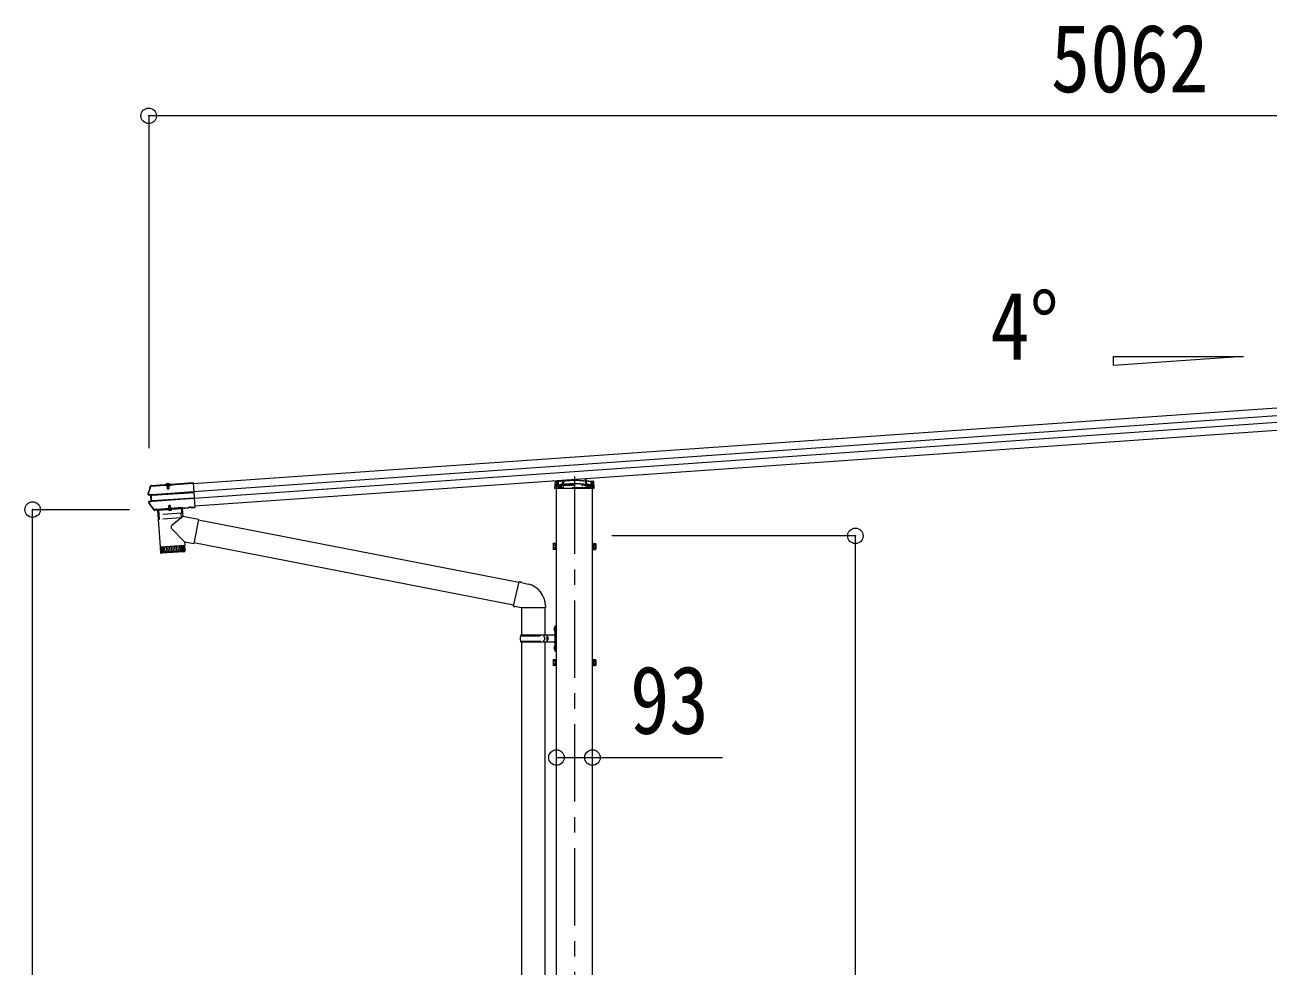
# Model space of a CAD drawing. Units: millimetres at full size, sheet at 1:40; details may follow other scales. Extents: x -11243 to 11243, y -7760 to 7760.
# Drawn here: x 1174 to 4386, y -2747 to -315 of the extents above; entities that cross this region are included whole.
import ezdxf
from ezdxf.enums import TextEntityAlignment as Align

# ---------------------------------------------------------------- set-up
doc = ezdxf.new("R2010")
doc.units = ezdxf.units.MM
doc.header["$LTSCALE"] = 40
doc.header["$PDMODE"] = 32
doc.header["$PDSIZE"] = 40
doc.linetypes.add('CHAIN1', pattern=[8, 5, -1, 1, -1])
doc.linetypes.add('DASHED1', pattern=[1.8, 1.2, -0.6])
for name, color, linetype, lineweight in [('0-1_本体', 5, 'CHAIN1', 9), ('0-3_ELV2', 4, 'Continuous', 9), ('0-6_OTH_LINE', 6, 'Continuous', 9), ('0-7_SHAPE', 4, 'Continuous', 9), ('0-9_OUTLINE', 7, 'Continuous', 9)]:
    doc.layers.add(name, color=color, linetype=linetype, lineweight=lineweight)
doc.styles.add('ＭＳ ゴシック', font='')
doc.styles.get('ＭＳ ゴシック').set_extended_font_data('MS Gothic')

msp = doc.modelspace()

# ---------------------------------------------------------------- linework, layer by layer
at = {"layer": '0-1_本体'}
msp.add_line((2593.91, -1481.75), (2593.91, -4481.03), dxfattribs=at)
at = {"layer": '0-3_ELV2'}
for p, q in [((6471.13, -1160.76), (1608.57, -1500.79)), ((6472.55, -1181.07), (1609.99, -1521.1)), ((6473.75, -1198.31), (1611.19, -1538.33)), ((6475.17, -1218.62), (1612.61, -1558.64)), ((1500.21, -1505.17), (1500.02, -1505.31)), ((1500.02, -1505.31), (1500.12, -1506.78)), ((1500.12, -1506.78), (1500.24, -1506.7)), ((1500.44, -1505.15), (1500.21, -1505.17)), ((1500.31, -1506.66), (1500.21, -1505.17)), ((1500.24, -1506.7), (1500.31, -1506.66)), ((1500.31, -1506.66), (1535.93, -1504.17)), ((1500.44, -1505.15), (1535.82, -1502.67)), ((1534.64, -1504.39), (1534.77, -1506.35)), ((1551.73, -1505.16), (1534.77, -1506.35)), ((1535.93, -1504.17), (1535.82, -1502.67)), ((1536.07, -1503.47), (1535.82, -1502.67)), ((1536, -1504.76), (1535.96, -1504.29)), ((1550.3, -1503.76), (1536, -1504.76)), ((1550.05, -1502.62), (1536.09, -1503.6)), ((1536.09, -1503.6), (1536.17, -1504.75)), ((1537.22, -1503.52), (1537.2, -1503.33)), ((1548.48, -1503.28), (1537.8, -1504.03)), ((1540.16, -1504.47), (1540.26, -1505.96)), ((1540.75, -1505.23), (1540.88, -1504.72)), ((1540.75, -1505.23), (1545.73, -1504.88)), ((1540.75, -1505.23), (1541.23, -1512.11)), ((1541.18, -1505.2), (1541.08, -1504.7)), ((1541.18, -1505.2), (1541.72, -1513)), ((1545.3, -1504.91), (1545.33, -1504.4)), ((1545.3, -1504.91), (1545.85, -1512.71)), ((1545.73, -1504.88), (1545.53, -1504.39)), ((1545.73, -1504.88), (1546.22, -1511.76)), ((1546.25, -1505.55), (1546.14, -1504.05)), ((1547.79, -1504.23), (1547.73, -1503.33)), ((1548.99, -1502.7), (1548.98, -1502.5)), ((1550.19, -1501.67), (1550.05, -1502.49)), ((1550.05, -1502.62), (1550.13, -1503.77)), ((1550.19, -1501.67), (1608.34, -1497.6)), ((1550.29, -1503.17), (1550.19, -1501.67)), ((1550.27, -1503.29), (1550.29, -1503.17)), ((1551.6, -1503.2), (1550.27, -1503.29)), ((1550.27, -1503.29), (1550.3, -1503.76)), ((1550.29, -1503.17), (1608.45, -1499.1)), ((1551.6, -1503.2), (1551.73, -1505.16)), ((1608.34, -1497.6), (1612.85, -1562.04)), ((2544.98, -1502.39), (2593.91, -1498.97)), ((2545.5, -1493.89), (2593.91, -1490.5)), ((2593.91, -1490.5), (2642.33, -1493.89)), ((2593.91, -1490.5), (2593.91, -1491.44)), ((2593.91, -1498.97), (2642.85, -1502.39)), ((2593.91, -1498.97), (2593.91, -1499.91)), ((2623.73, -1487.97), (2624.01, -1492.61)), ((2643.26, -1494.82), (2644.36, -1512.9)), ((1499.08, -1530.55), (1494.33, -1529.99)), ((1500.49, -1529.21), (1494.51, -1528.5)), ((1500, -1530.49), (1499.08, -1530.55)), ((1501.4, -1529.15), (1500.49, -1529.21)), ((1501.63, -1545.54), (1500.49, -1529.21)), ((1500.71, -1530.55), (1501.24, -1530.51)), ((1502.01, -1529.17), (1501.79, -1529.18)), ((1610.02, -1521.56), (1502.89, -1529.05)), ((1502.98, -1530.28), (1610.11, -1522.79)), ((1503.95, -1544.15), (1611.07, -1536.66)), ((1504.04, -1545.38), (1611.16, -1537.89)), ((1541.23, -1512.11), (1546.22, -1511.76)), ((1545.54, -1513.51), (1546.22, -1511.76)), ((2547.41, -4985.17), (2547.41, -1512.9)), ((2640.41, -4985.17), (2640.41, -1512.9)), ((1495.84, -1547.11), (1501.63, -1545.54)), ((1500.97, -1544.36), (1500.05, -1544.42)), ((1502.54, -1545.48), (1501.63, -1545.54)), ((1502.19, -1544.16), (1501.65, -1544.2)), ((1502.89, -1545.4), (1503.12, -1545.38)), ((1509.07, -1567.8), (1509.8, -1567.74)), ((1509.45, -1569.28), (1509.9, -1569.24)), ((1509.8, -1567.74), (1509.9, -1569.24)), ((1516.06, -1568.45), (1510.08, -1568.86)), ((1515.96, -1566.95), (1516.06, -1568.45)), ((1516.06, -1567.9), (1516.06, -1567.9)), ((1516.29, -1568.8), (1516.06, -1568.45)), ((1516.18, -1567.3), (1597.58, -1561.61)), ((1516.18, -1567.3), (1516.29, -1568.8)), ((1516.29, -1568.8), (1597.69, -1563.11)), ((1516.62, -1568.77), (1580.46, -1564.3)), ((1542.67, -1567.19), (1542.66, -1566.95)), ((1554.44, -1566.37), (1542.67, -1567.19)), ((1546.15, -1556.68), (1545.47, -1558.43)), ((1550.46, -1558.08), (1545.47, -1558.43)), ((1545.8, -1563.23), (1545.47, -1558.43)), ((1546.23, -1563.1), (1545.84, -1557.48)), ((1549.54, -1556.44), (1546.15, -1556.68)), ((1550.46, -1558.08), (1549.54, -1556.44)), ((1550.35, -1562.81), (1549.96, -1557.19)), ((1550.79, -1562.89), (1550.46, -1558.08)), ((1554.44, -1566.37), (1554.43, -1566.12)), ((1597.58, -1561.61), (1597.69, -1563.11)), ((1597.86, -1562.73), (1597.69, -1563.11)), ((1597.76, -1561.23), (1597.86, -1562.73)), ((1603.85, -1562.31), (1597.86, -1562.73)), ((1603.74, -1560.81), (1603.85, -1562.31)), ((1604.07, -1562.66), (1603.85, -1562.31)), ((1603.97, -1561.16), (1612.75, -1560.55)), ((1603.97, -1561.16), (1604.07, -1562.66)), ((1604.07, -1562.66), (1612.85, -1562.04)), ((1605.26, -1561.07), (1605.37, -1562.57)), ((1605.34, -1562.17), (1612.82, -1561.65)), ((2538.71, -1656.17), (2539.29, -1655.17)), ((2538.71, -1656.17), (2538.71, -1669.17)), ((2538.71, -1669.17), (2539.29, -1670.18)), ((2544.21, -1655.17), (2539.29, -1655.17)), ((2544.21, -1658.92), (2539.29, -1658.92)), ((2544.21, -1666.43), (2539.29, -1666.43)), ((2544.21, -1670.18), (2539.29, -1670.18)), ((2544.2, -1662.97), (2545.81, -1662.97)), ((2544.21, -1654.97), (2544.21, -1669.98)), ((2545.81, -1655.42), (2544.21, -1655.42)), ((2544.21, -1661.97), (2545.81, -1661.97)), ((2544.21, -1669.52), (2545.81, -1669.52)), ((2642.01, -1655.42), (2643.61, -1655.42)), ((2643.61, -1661.97), (2642.01, -1661.97)), ((2643.62, -1662.97), (2642.01, -1662.97)), ((2643.61, -1669.52), (2642.01, -1669.52)), ((2643.61, -1654.97), (2643.61, -1669.98)), ((2643.61, -1654.97), (2648.53, -1654.97)), ((2643.61, -1658.72), (2648.53, -1658.72)), ((2643.61, -1666.23), (2648.53, -1666.23)), ((2643.61, -1669.98), (2648.53, -1669.98)), ((2649.11, -1655.97), (2648.53, -1654.97)), ((2649.11, -1668.97), (2648.53, -1669.98)), ((2649.11, -1655.97), (2649.11, -1668.97)), ((2538.71, -1956.17), (2539.29, -1955.17)), ((2538.71, -1956.17), (2538.71, -1969.17)), ((2544.21, -1955.17), (2539.29, -1955.17)), ((2544.21, -1958.92), (2539.29, -1958.92)), ((2544.21, -1954.97), (2544.21, -1969.98)), ((2545.81, -1955.42), (2544.21, -1955.42)), ((2642.01, -1955.42), (2643.61, -1955.42)), ((2643.61, -1954.97), (2643.61, -1969.98)), ((2643.61, -1954.97), (2648.53, -1954.97)), ((2643.61, -1958.72), (2648.53, -1958.72)), ((2649.11, -1955.97), (2648.53, -1954.97)), ((2649.11, -1955.97), (2649.11, -1968.97)), ((2538.71, -1969.17), (2539.29, -1970.18)), ((2544.21, -1966.43), (2539.29, -1966.43)), ((2544.21, -1970.18), (2539.29, -1970.18)), ((2544.2, -1962.97), (2545.81, -1962.97)), ((2544.21, -1961.97), (2545.81, -1961.97)), ((2544.21, -1969.52), (2545.81, -1969.52)), ((2643.61, -1961.97), (2642.01, -1961.97)), ((2643.62, -1962.97), (2642.01, -1962.97)), ((2643.61, -1969.52), (2642.01, -1969.52)), ((2643.61, -1966.23), (2648.53, -1966.23)), ((2643.61, -1969.98), (2648.53, -1969.98)), ((2649.11, -1968.97), (2648.53, -1969.98))]:
    msp.add_line(p, q, dxfattribs=at)
at = {"layer": '0-3_ELV2', "linetype": 'DASHED1'}
for p, q in [((1538.42, -1503.41), (1538.35, -1503.66)), ((1538.48, -1502.88), (1547.65, -1502.24)), ((1538.55, -1503.98), (1538.48, -1502.88)), ((1540.54, -1500.5), (1541.94, -1502.87)), ((1540.88, -1504.72), (1540.98, -1504.32)), ((1540.98, -1504.32), (1540.91, -1503.21)), ((1541.06, -1504.7), (1540.92, -1502.71)), ((1541.08, -1504.7), (1540.97, -1504.11)), ((1543.12, -1503.4), (1541.94, -1502.87)), ((1543.12, -1503.4), (1544.22, -1502.71)), ((1545.28, -1500.17), (1544.22, -1502.71)), ((1545.35, -1504.4), (1545.21, -1502.41)), ((1545.37, -1504.01), (1545.29, -1502.9)), ((1545.33, -1504.4), (1545.36, -1503.8)), ((1545.53, -1504.39), (1545.37, -1504.01)), ((1547.73, -1503.33), (1547.65, -1502.24)), ((1547.78, -1502.76), (1547.89, -1502.99)), ((2545.05, -1502.4), (2642.78, -1502.4)), ((2547.52, -1495.75), (2546.47, -1512.9)), ((2546.94, -1505.2), (2551.91, -1505.2)), ((2546.99, -1504.4), (2640.84, -1504.4)), ((2593.91, -1500.98), (2547, -1504.26)), ((2593.91, -1492.51), (2547.52, -1495.75)), ((2550.71, -1495.53), (2550.71, -1509.17)), ((2550.71, -1509.17), (2551.71, -1510.9)), ((2551.91, -1495.44), (2551.91, -1510.9)), ((2553.41, -1503.81), (2553.41, -1510.9)), ((2556.51, -1504.4), (2556.51, -1510.9)), ((2556.64, -1504.4), (2556.64, -1510.9)), ((2556.91, -1503.56), (2556.91, -1510.9)), ((2556.91, -1509.17), (2559.91, -1509.17)), ((2559.91, -1503.35), (2559.91, -1510.9)), ((2563.15, -1503.34), (2563.84, -1492.16)), ((2565.85, -1492.01), (2564.57, -1512.9)), ((2567.91, -1502.4), (2567.91, -1504.4)), ((2572.41, -1505.2), (2572.41, -1502.48)), ((2573.91, -1505.2), (2572.41, -1505.2)), ((2573.91, -1502.38), (2573.91, -1505.2)), ((2640.31, -1495.75), (2593.91, -1492.51)), ((2640.83, -1504.26), (2593.91, -1500.98)), ((2613.91, -1505.2), (2613.91, -1502.38)), ((2613.91, -1505.2), (2615.41, -1505.2)), ((2615.41, -1502.48), (2615.41, -1505.2)), ((2619.91, -1504.4), (2619.91, -1502.4)), ((2621.73, -1488.11), (2623.25, -1512.9)), ((2624.01, -1492.61), (2624.67, -1503.34)), ((2627.91, -1503.35), (2627.91, -1510.9)), ((2627.91, -1509.17), (2630.91, -1509.17)), ((2630.91, -1503.56), (2630.91, -1510.9)), ((2631.18, -1504.4), (2631.18, -1510.9)), ((2631.31, -1504.4), (2631.31, -1510.9)), ((2634.41, -1503.81), (2634.41, -1510.9)), ((2635.91, -1495.44), (2635.91, -1510.9)), ((2635.91, -1505.2), (2640.89, -1505.2)), ((2636.11, -1510.9), (2637.11, -1509.17)), ((2637.11, -1495.53), (2637.11, -1509.17)), ((2641.36, -1512.9), (2640.31, -1495.75)), ((2636.11, -1510.9), (2551.71, -1510.9)), ((1546.23, -1569.28), (1547.39, -1566.48)), ((1548.49, -1565.79), (1547.39, -1566.48)), ((1548.49, -1565.79), (1549.67, -1566.32)), ((1551.22, -1568.94), (1549.67, -1566.32))]:
    msp.add_line(p, q, dxfattribs=at)
at = {"layer": '0-3_ELV2'}
for points in [[(1493.41, -1526.85), (1496.23, -1517.19), (1499.25, -1507.58)], [(1535.93, -1504.17), (1535.96, -1504.29), (1534.64, -1504.39)], [(1547.79, -1504.23), (1538.62, -1504.87), (1538.55, -1503.98)], [(2644.36, -1512.9), (2543.46, -1512.9), (2544.57, -1494.82)], [(1495.45, -1545.67), (1500.05, -1544.42), (1499.08, -1530.55)], [(1541.23, -1512.11), (1542.14, -1513.75), (1545.54, -1513.51)], [(1508.03, -1567.32), (1501.47, -1558.28), (1495.11, -1549.1)], [(1516.18, -1567.3), (1515.96, -1566.95), (1509.97, -1567.36), (1509.8, -1567.74)], [(1509.97, -1567.36), (1510.08, -1568.86), (1509.9, -1569.24)], [(1580.89, -1563.27), (1580.82, -1562.27), (1515.98, -1566.81), (1516.05, -1567.8)], [(1603.97, -1561.16), (1603.74, -1560.81), (1597.76, -1561.23), (1597.58, -1561.61)], [(2547.41, -1653.97), (2545.81, -1653.97), (2545.81, -1670.97), (2547.41, -1670.97)], [(2640.41, -1653.97), (2642.01, -1653.97), (2642.01, -1670.97), (2640.41, -1670.97)], [(2547.41, -1953.97), (2545.81, -1953.97), (2545.81, -1970.97), (2547.41, -1970.97)], [(2640.41, -1953.97), (2642.01, -1953.97), (2642.01, -1970.97), (2640.41, -1970.97)]]:
    msp.add_lwpolyline(points, dxfattribs=at)
for centre, radius, start, end in [((1975.27, -1662.18), 502, 162.04537, 164.31277), ((1500.75, -1508.42), 3.19, 103.22631, 162.05142), ((1500.38, -1507.95), 1.2, 102.71221, 162.01357), ((1537.75, -1503.29), 0.55, 142.43917, 184), ((1537.76, -1503.48), 0.545, 184, 274), ((1543.42, -1507.65), 7.7, 45.56083, 142.43917), ((1548.45, -1502.74), 0.545, 274, 4), ((1548.43, -1502.54), 0.55, 4, 45.56083), ((2545.05, -1503.39), 1, 94, 176.5), ((2545.57, -1494.88), 1, 94, 176.5), ((2642.26, -1494.88), 1, 3.5, 86), ((2642.78, -1503.39), 1, 3.5, 86), ((1494.66, -1527.21), 2.8, 164.31277, 263.16971), ((1494.66, -1527.21), 1.3, 164.24366, 263.03582), ((1496.18, -1548.37), 2.8, 105.16971, 214.06629), ((1909.71, -1268.74), 502, 214.06629, 216.59248), ((1496.19, -1548.37), 1.3, 105.30295, 214.13631), ((1509.22, -1566.09), 3.19, 216.58984, 274.01289), ((1508.99, -1566.6), 1.2, 216.62025, 274.01295), ((1517.05, -1567.73), 1, 184, 274), ((1548.21, -1561.85), 7.7, 223.98312, 324.01688), ((1579.9, -1563.34), 1, 274, 4), ((2542.03, -1657.05), 3.32, 145.61575, 214.38425), ((2551.13, -1662.67), 12.42, 162.41205, 197.58795), ((2542.03, -1668.3), 3.32, 145.61575, 214.38425), ((2645.79, -1656.85), 3.32, 325.61575, 34.38425), ((2636.69, -1662.47), 12.42, 342.41205, 17.58795), ((2645.79, -1668.1), 3.32, 325.61575, 34.38425), ((2542.03, -1957.05), 3.32, 145.61575, 214.38425), ((2551.13, -1962.67), 12.42, 162.41205, 197.58795), ((2645.79, -1956.85), 3.32, 325.61575, 34.38425), ((2636.69, -1962.47), 12.42, 342.41205, 17.58795), ((2542.03, -1968.3), 3.32, 145.61575, 214.38425), ((2645.79, -1968.1), 3.32, 325.61575, 34.38425)]:
    msp.add_arc(centre, radius, start, end, dxfattribs=at)
at = {"layer": '0-3_ELV2', "linetype": 'DASHED1'}
for centre, radius, start, end in [((1537.87, -1503.52), 0.5, 274, 344), ((1539.19, -1503.63), 0.8, 94, 164), ((1540.41, -1503.24), 0.5, 4, 94), ((1545.79, -1502.87), 0.5, 94, 184), ((1547.05, -1503.08), 0.8, 24, 94), ((1548.35, -1502.79), 0.5, 204, 274), ((2545.05, -1503.4), 1, 90, 176.5), ((2642.78, -1503.4), 1, 3.5, 90)]:
    msp.add_arc(centre, radius, start, end, dxfattribs=at)
at = {"layer": '0-3_ELV2'}
for centre, major_axis, ratio, start_param, end_param in [((1536.29, -1506.66), (-0.22, 3.19), 0.014286, 5.9883828, 6.2220988), ((1550.28, -1505.68), (-0.22, 3.19), 0.014286, 0.0610865, 0.2948025), ((1503.02, -1530.86), (3.03, -0.36), 0.014525, 2.4375911, 3.0658321), ((1503.02, -1530.86), (2.99, 0.21), 0.19438, 1.5707963, 2.1939282), ((1502.91, -1529.33), (1.52, -0.18), 0.014525, 2.4126357, 3.0658321), ((1502.92, -1529.34), (1.5, 0.1), 0.19438, 1.5707963, 2.2034964), ((1503.91, -1543.56), (2.95, 0.8), 0.014957, 3.2171785, 3.8372566), ((1503.91, -1543.57), (2.99, 0.21), 0.19438, 4.0848352, 4.712389), ((1504.02, -1545.08), (1.48, 0.4), 0.014957, 3.2171785, 3.8435615), ((1504.02, -1545.09), (1.5, 0.1), 0.19438, 4.0561004, 4.712389)]:
    msp.add_ellipse(centre, major_axis=major_axis, ratio=ratio, start_param=start_param, end_param=end_param, dxfattribs=at)
at = {"layer": '0-6_OTH_LINE'}
for p, q in [((6555.7, -550.09), (1493.86, -550.09)), ((1493.86, -550.09), (1493.86, -1408.99)), ((1193.86, -1567.28), (1443.86, -1567.28)), ((1193.86, -4435.17), (1193.86, -1567.28)), ((3319.91, -1635.17), (2690.41, -1635.17)), ((3319.91, -4435.17), (3319.91, -1635.17)), ((2547.41, -2207.87), (2640.41, -2207.87)), ((2640.41, -2207.87), (2976.56, -2207.87))]:
    msp.add_line(p, q, dxfattribs=at)
for p in [(1493.86, -550.09), (1193.86, -1567.28), (3319.91, -1635.17), (2547.41, -2207.87), (2640.41, -2207.87)]:
    msp.add_point(p, dxfattribs=at)
at = {"layer": '0-7_SHAPE'}
for p, q in [((3986.65, -1171.71), (4322.65, -1171.71)), ((3986.65, -1195.21), (3986.65, -1171.71)), ((4322.65, -1171.71), (3986.65, -1195.21))]:
    msp.add_line(p, q, dxfattribs=at)
at = {"layer": '0-9_OUTLINE'}
for p, q in [((1516.55, -1568.77), (1523.18, -1663.54)), ((1580.4, -1564.31), (1581.85, -1585.11)), ((1581.85, -1585.11), (1553.55, -1608.58)), ((1622.61, -1593.04), (1581.85, -1585.11)), ((1622.61, -1593.04), (1610.55, -1655.08)), ((2449.99, -1755.49), (1622.3, -1594.61)), ((1586.42, -1650.38), (1553.14, -1615.9)), ((1523.18, -1663.54), (1587.02, -1659.07)), ((1587.09, -1660.07), (1523.25, -1664.54)), ((1523.25, -1664.54), (1524.39, -1677.54)), ((1524.97, -1679.07), (1523.95, -1664.49)), ((1525.18, -1664.4), (1526.22, -1679.37)), ((1528.03, -1679.24), (1526.99, -1664.28)), ((1527.67, -1663.23), (1527.76, -1664.22)), ((1529.35, -1664.11), (1530.39, -1679.07)), ((1533.26, -1678.87), (1532.21, -1663.91)), ((1536.57, -1678.64), (1535.52, -1663.68)), ((1539.21, -1663.42), (1540.26, -1678.38)), ((1543.21, -1663.14), (1544.26, -1678.1)), ((1547.45, -1662.84), (1548.5, -1677.81)), ((1551.84, -1662.54), (1552.88, -1677.5)), ((1556.29, -1662.23), (1557.33, -1677.19)), ((1560.72, -1661.92), (1561.76, -1676.88)), ((1565.04, -1661.61), (1566.08, -1676.58)), ((1569.17, -1661.33), (1570.21, -1676.29)), ((1573.02, -1661.06), (1574.07, -1676.02)), ((1576.53, -1660.81), (1577.58, -1675.77)), ((1579.63, -1660.59), (1580.67, -1675.56)), ((1582.24, -1660.41), (1583.29, -1675.37)), ((1582.53, -1659.39), (1582.59, -1660.39)), ((1584.33, -1660.27), (1585.38, -1675.23)), ((1585.86, -1660.16), (1586.9, -1675.12)), ((1586.42, -1650.38), (1587.02, -1659.07)), ((1586.42, -1650.38), (1610.55, -1655.08)), ((1587.78, -1673.11), (1587.09, -1660.07)), ((2436.39, -1813.97), (1610.85, -1653.51)), ((1524.38, -1677.49), (1587.77, -1673.06)), ((1584.99, -1676.26), (1527.59, -1680.27)), ((2450.35, -1753.93), (2435.99, -1815.69)), ((2450.35, -1753.93), (2474.66, -1759.74)), ((2435.99, -1815.69), (2456.07, -1820.23)), ((2435.99, -1815.69), (2439.99, -1818.36)), ((2440.87, -1816.79), (2439.99, -1818.36)), ((2456.07, -1820.23), (2518.8, -1820.23)), ((2457.44, -1820.23), (2457.44, -1891.23)), ((2517.44, -1820.23), (2517.44, -1891.23)), ((2518.8, -1816.06), (2518.8, -1820.23)), ((2454.44, -1893.23), (2504.77, -1893.23)), ((2455.44, -1891.23), (2541.44, -1891.23)), ((2455.44, -1891.23), (2455.44, -1893.23)), ((2514.44, -1891.23), (2514.44, -1895.73)), ((2522.41, -1891.23), (2522.41, -1909.23)), ((2541.11, -1874.08), (2543.16, -1875.08)), ((2542.38, -1872.08), (2543.01, -1872.08)), ((2542.38, -1872.08), (2542.38, -1880.38)), ((2542.38, -1880.38), (2543.01, -1880.38)), ((2543.01, -1872.08), (2543.41, -1872.48)), ((2543.16, -1875.08), (2543.77, -1876.23)), ((2543.41, -1868.23), (2546.41, -1866.73)), ((2543.41, -1868.23), (2543.41, -1932.23)), ((2546.41, -1866.73), (2546.41, -1933.73)), ((2546.41, -1866.73), (2547.41, -1866.73)), ((2454.44, -1907.23), (2504.77, -1907.23)), ((2455.44, -1909.23), (2455.44, -1907.23)), ((2455.44, -1909.23), (2541.44, -1909.23)), ((2457.42, -1909.23), (2457.42, -3051.2)), ((2514.44, -1895.73), (2516.44, -1895.73)), ((2514.44, -1909.23), (2514.44, -1904.73)), ((2514.44, -1904.73), (2516.44, -1904.73)), ((2516.44, -1895.73), (2516.44, -1904.73)), ((2517.42, -1909.23), (2517.42, -3051.2)), ((2522.41, -1895.73), (2525.41, -1895.73)), ((2522.41, -1904.73), (2525.41, -1904.73)), ((2525.41, -1895.73), (2525.41, -1904.73)), ((2541.11, -1922.08), (2543.16, -1923.08)), ((2542.38, -1920.08), (2543.01, -1920.08)), ((2542.38, -1920.08), (2542.38, -1928.38)), ((2543.01, -1920.08), (2543.01, -1928.38)), ((2543.01, -1920.08), (2543.41, -1920.48)), ((2543.16, -1923.08), (2543.77, -1924.23)), ((2542.38, -1928.38), (2543.01, -1928.38)), ((2543.01, -1928.38), (2543.41, -1927.98)), ((2543.41, -1932.23), (2546.41, -1933.73)), ((2546.41, -1933.73), (2547.41, -1933.73))]:
    msp.add_line(p, q, dxfattribs=at)
at = {"layer": '0-9_OUTLINE', "linetype": 'DASHED1'}
for p, q in [((1518.76, -1568.62), (1519.9, -1580.08)), ((1578.32, -1564.45), (1578.79, -1575.96)), ((1578.32, -1576.48), (1520.43, -1580.53)), ((1521.91, -1591.97), (1520.63, -1580.51)), ((1577.85, -1588.54), (1522.45, -1592.42)), ((1578.32, -1588.03), (1577.99, -1576.5))]:
    msp.add_line(p, q, dxfattribs=at)
at = {"layer": '0-9_OUTLINE'}
for points in [[(2450.35, -1753.93), (2455.07, -1753.49), (2455.21, -1755.1)], [(2541.11, -1878.38), (2543.16, -1877.38), (2543.77, -1876.23)], [(2543.01, -1872.08), (2543.01, -1880.38), (2543.41, -1879.98)], [(2541.11, -1926.38), (2543.16, -1925.38), (2543.77, -1924.23)]]:
    msp.add_lwpolyline(points, dxfattribs=at)
at = {"layer": '0-9_OUTLINE', "linetype": 'DASHED1'}
for centre, start, end in [((1520.4, -1580.03), 185.67065, 274), ((1522.41, -1591.92), 186.38594, 274), ((1577.82, -1588.04), 274, 1.61406), ((1578.29, -1575.98), 274, 2.32935)]:
    msp.add_arc(centre, 0.5, start, end, dxfattribs=at)
at = {"layer": '0-9_OUTLINE'}
for centre, radius, start, end in [((1556.74, -1612.42), 5, 129.65551, 223.97399), ((1527.38, -1677.28), 3, 185, 274.04832), ((1584.78, -1673.27), 3, 274, 3), ((2460.8, -1816.06), 58, 0, 76.56538), ((2503.19, -1900.23), 49.25, 171.82876, 180.00002), ((2504.77, -1891.23), 2, 270, 359.99998), ((2546.71, -1876.23), 6, 136.21765, 223.78235), ((2541.41, -1889.23), 2, 270, 359.99998), ((2503.19, -1900.23), 49.25, 180.00002, 188.17127), ((2504.77, -1909.23), 2, 0.00005, 90.00004), ((2546.71, -1924.23), 6, 136.21765, 223.78235), ((2541.41, -1911.23), 2, 0.00005, 90.00004)]:
    msp.add_arc(centre, radius, start, end, dxfattribs=at)

# ---------------------------------------------------------------- texts
at = {"layer": '0-6_OTH_LINE', "color": 7, "style": 'ＭＳ ゴシック', "width": 0.85}
for s, p in [('5062', (3824.78, -542.09)), ('93', (2737.43, -2199.39))]:
    msp.add_text(s, height=176, dxfattribs=at).set_placement(p, align=Align.BOTTOM_LEFT)
at = {"layer": '0-7_SHAPE', "color": 7, "style": 'ＭＳ ゴシック', "width": 0.85}
msp.add_text('4°', height=176, dxfattribs=at).set_placement((3668.37, -1232.93), align=Align.BOTTOM_LEFT)

doc.saveas('drawing.dxf')
